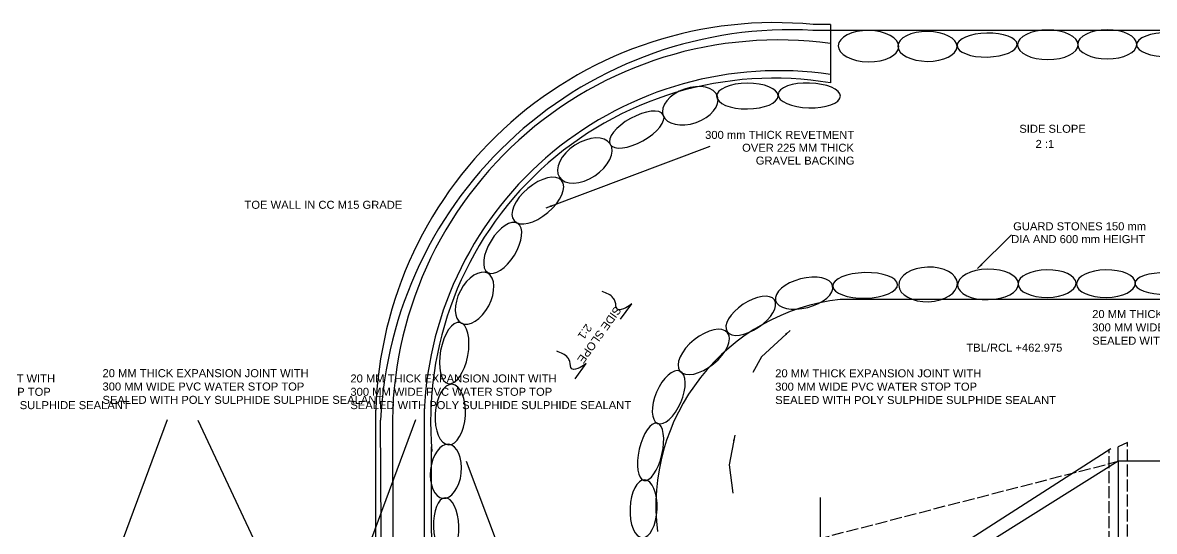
# Model space of a CAD drawing. Header units: millimetres. Extents: x -112454 to 301508, y -143387 to 43222.
# Drawn here: x 205850 to 262431, y -55303 to -29869 of the extents above; entities that cross this region are included whole.
import ezdxf

# ---------------------------------------------------------------- set-up
doc = ezdxf.new("R2010")
doc.units = ezdxf.units.MM
doc.header["$MEASUREMENT"] = 0
doc.linetypes.add('ACAD_ISO02W100', pattern=[15, 12, -3])
doc.layers.add('DRAWING', color=7, linetype='Continuous')
doc.layers.add('TEXT', color=7, linetype='Continuous')
doc.styles.get("Standard").update_dxf_attribs({"font": 'arial.ttf', "height": 500})
doc.dimstyles.get("Standard").update_dxf_attribs({"dimtxt": 500, "dimasz": 300, "dimexe": 0.18, "dimexo": 0.0625, "dimgap": 0.09, "dimtad": 0, "dimdec": 0, "dimzin": 0, "dimdsep": 46, "dimtxsty": 'Standard', "dimblk": 'OBLIQUE', "dimcen": 0.09, "dimse1": 1, "dimse2": 1, "dimadec": 0, "dimazin": 0, "dimtfac": 1, "dimtdec": 0, "dimtofl": 0, "dimtmove": 0, "dimatfit": 3, "dimfxl": 0, "dimtolj": 1, "dimtzin": 0, "dimarcsym": 0})

# ---------------------------------------------------------------- blocks, each defined once
blk = doc.blocks.new('_Oblique')
at = {"color": 0, "linetype": 'ByBlock', "lineweight": -2}
blk.add_line((-0.5, -0.5), (0.5, 0.5), dxfattribs=at)

msp = doc.modelspace()

# ---------------------------------------------------------------- linework, layer by layer
at = {"layer": 'DRAWING'}
for points in [[(246236.6, -29960.8), (245370.8, -29960.8)], [(246236.6, -29960.8), (246236.6, -32878.9)], [(246224, -30256.5), (245358.1, -30256.5)], [(270749.2, -30256.5), (246224, -30256.5)], [(235745.5, -44690.8), (236305.7, -43922.6)], [(270749.2, -43704.7), (246723.4, -43704.7)], [(233471.4, -47674.8), (234031.5, -46906.6)], [(208428.8, -62293.5), (213088.5, -49705.1)], [(220303.1, -61872.1), (214628.5, -49757.1)], [(220844.5, -62293.5), (225504.2, -49705.1)], [(223496.9, -85369.4), (223506.6, -49244.3)], [(223951.4, -85281.1), (223743.3, -49749.9)], [(225933.1, -49261.7), (225947.7, -85738.4)], [(224350, -50793.4), (224478.8, -82853.9)], [(226354.1, -85698.8), (226292.4, -51073.7)], [(260254.9, -51171.6), (245589.2, -60598.1)], [(270749.2, -51800.6), (260614, -51800.6), (260614, -51076.1)], [(232785.6, -64430.5), (228035.7, -51813.7)], [(260614, -51800.6), (245589.2, -61233.5)], [(260614, -51800.6), (260614, -86010.6)], [(245739.5, -79513.2), (245739.5, -79513.2), (245739.5, -53607.6), (245739.5, -53607.6)]]:
    msp.add_lwpolyline(points, dxfattribs=at)
at = {"layer": 'DRAWING', "linetype": 'ACAD_ISO02W100', "ltscale": 50}
for points in [[(260614, -86010.6), (261092.4, -86304.7), (261092.4, -50865.4), (260614, -51076.1)], [(260143.5, -85892.8), (260175.1, -51192.8)], [(260556.5, -85564.7), (245589.2, -81592.3), (245589.2, -55686.7), (260614, -51800.6)]]:
    msp.add_lwpolyline(points, dxfattribs=at)
at = {"layer": 'DRAWING'}
for centre, radius, start, end in [((243462.9, -49834.4), 19965, 84.51641, 178.30614), ((244237.3, -50744), 20518.1, 86.86854, 177.22296), ((243620, -50022.9), 19285.4, 82.20199, 182.28993), ((243660.1, -50014.8), 17743, 81.65018, 177.56763), ((243420.5, -49820.4), 17173.9, 80.56219, 184.96545), ((247923.4, -54050), 10414.8, 96.61647, 186.90724)]:
    msp.add_arc(centre, radius, start, end, dxfattribs=at)
at = {"layer": 'DRAWING', "extrusion": (0, 0, -1)}
for centre, major_axis, ratio in [((248139, -31047), (1513.6, -22.9), 0.5159831), ((251086, -31058.4), (1479.2, -11.5), 0.5043979), ((254067.3, -30989.7), (1502.2, 34.4), 0.3981541), ((257106, -30978.2), (1513.6, 0), 0.4886183), ((260076, -30955.3), (1479.2, 0), 0.4922481), ((263132.9, -30965.8), (1593.9, 11.5), 0.3812912), ((239227.7, -34026.4), (1362.4, 473.2), 0.6128342), ((242079.5, -33541.7), (1535.6, 11.5), 0.4190182), ((245173.7, -33507.1), (1558.7, -46.2), 0.3976611), ((236552.8, -35216), (1327.8, 738.6), 0.4195387), ((233955, -36762.4), (1270, 830.9), 0.5994936), ((231608.7, -38762.3), (1189.2, 1004), 0.5044581), ((229851.3, -41132.1), (750.5, 1223.3), 0.4777732), ((228442.7, -43647.9), (658.1, 1246.3), 0.5688184), ((247972.9, -43004.5), (-1622.9, -40.6), 0.3929601), ((251117.3, -42957.2), (-1467.4, -47.3), 0.5877955), ((254111.5, -42957.5), (-1521.5, -33.8), 0.5002958), ((257066.5, -42916.9), (-1447.1, -20.3), 0.4767943), ((260014.8, -42916.9), (-1474.1, -20.3), 0.4680462), ((263016.7, -42916.9), (-1562, 20.3), 0.3497822), ((244921.1, -43394.4), (-1426.8, -365), 0.4981852), ((242253, -44525.9), (-1183.4, -790.8), 0.4864262), ((227426.1, -46387.7), (288.6, 1534.9), 0.4434877), ((239904.1, -46331.8), (-1190.1, -959.7), 0.5058996), ((238151.6, -48598.6), (-561.2, -1304.4), 0.462286), ((227229.5, -49461.6), (92.4, 1511.8), 0.4990003), ((237244, -51327.3), (-331.3, -1432.9), 0.3965388), ((227010.1, -52300.5), (150.1, 1350.2), 0.570729), ((236892, -54170.2), (-60.9, -1446.4), 0.4674605), ((227021.7, -55070.2), (-46.2, 1442.5), 0.4409362)]:
    msp.add_ellipse(centre, major_axis=major_axis, ratio=ratio, dxfattribs=at)
at = {"layer": 'DRAWING'}
for points in [[(236305.7, -43922.6), (235999.6, -44130.9), (235582.7, -44196), (235478.5, -43824.9), (235380.8, -43636.1), (234827.1, -43310.6)], [(234031.5, -46906.6), (233725.4, -47114.9), (233308.5, -47180), (233204.3, -46808.9), (233106.6, -46620.1), (232552.9, -46294.6)]]:
    msp.add_spline(points, degree=3, dxfattribs=at)

# ---------------------------------------------------------------- texts
at = {"layer": 'TEXT'}
for s, p in [('SIDE SLOPE', (255680.5, -35375.7)), ('300 mm THICK REVETMENT ', (239972.5, -35681.3)), ('OVER 225 MM THICK', (241821.3, -36323.8)), ('       2 :1', (255404.9, -36132.9)), ('GRAVEL BACKING', (242504, -36966.4)), ('TOE WALL IN CC M15 GRADE ', (216944.1, -39176.2)), ('GUARD STONES 150 mm ', (255373.3, -40250.4)), ('DIA AND 600 mm HEIGHT ', (255273.5, -40893)), ('TBL/RCL +462.975', (253032, -46317.6))]:
    msp.add_text(s, height=400, dxfattribs=at).set_placement(p)
for s, p in [('SIDE SLOPE', (235484.3, -44011.5)), ('2:1', (234025.9, -44894.2))]:
    msp.add_text(s, height=400, rotation=234.50374, dxfattribs=at).set_placement(p)
at = {"layer": 'TEXT', "char_height": 400, "width": 13559.524, "attachment_point": 1}
for insert in [(259323, -44237.5), (197166.8, -47458.8), (209843.4, -47193.7), (222237, -47457.8), (243476.5, -47200)]:
    msp.add_mtext('20 MM THICK EXPANSION JOINT WITH\\P300 MM WIDE PVC WATER STOP TOP\\PSEALED WITH POLY SULPHIDE SULPHIDE SEALANT', dxfattribs=dict(at, insert=insert))

# ---------------------------------------------------------------- leaders
at = {"layer": 'DRAWING'}
for points in [[(232020.9, -39133.5), (240217.8, -36052.9)], [(253592.6, -42168.1), (255291.7, -40470.1)]]:
    msp.add_leader(points, dimstyle='Standard', override={"dimgap": 0.09, "dimtad": 0}, dxfattribs=at)
at = {"layer": 'TEXT'}
for points in [[(244218.3, -45258.2), (242789.3, -46573.8), (242361.7, -47360.9)], [(241463.6, -50495.9), (241169.1, -51979), (241350.3, -53394.2)]]:
    msp.add_leader(points, dimstyle='Standard', override={"dimgap": 0.09, "dimtad": 0}, dxfattribs=at)

doc.saveas('drawing.dxf')
